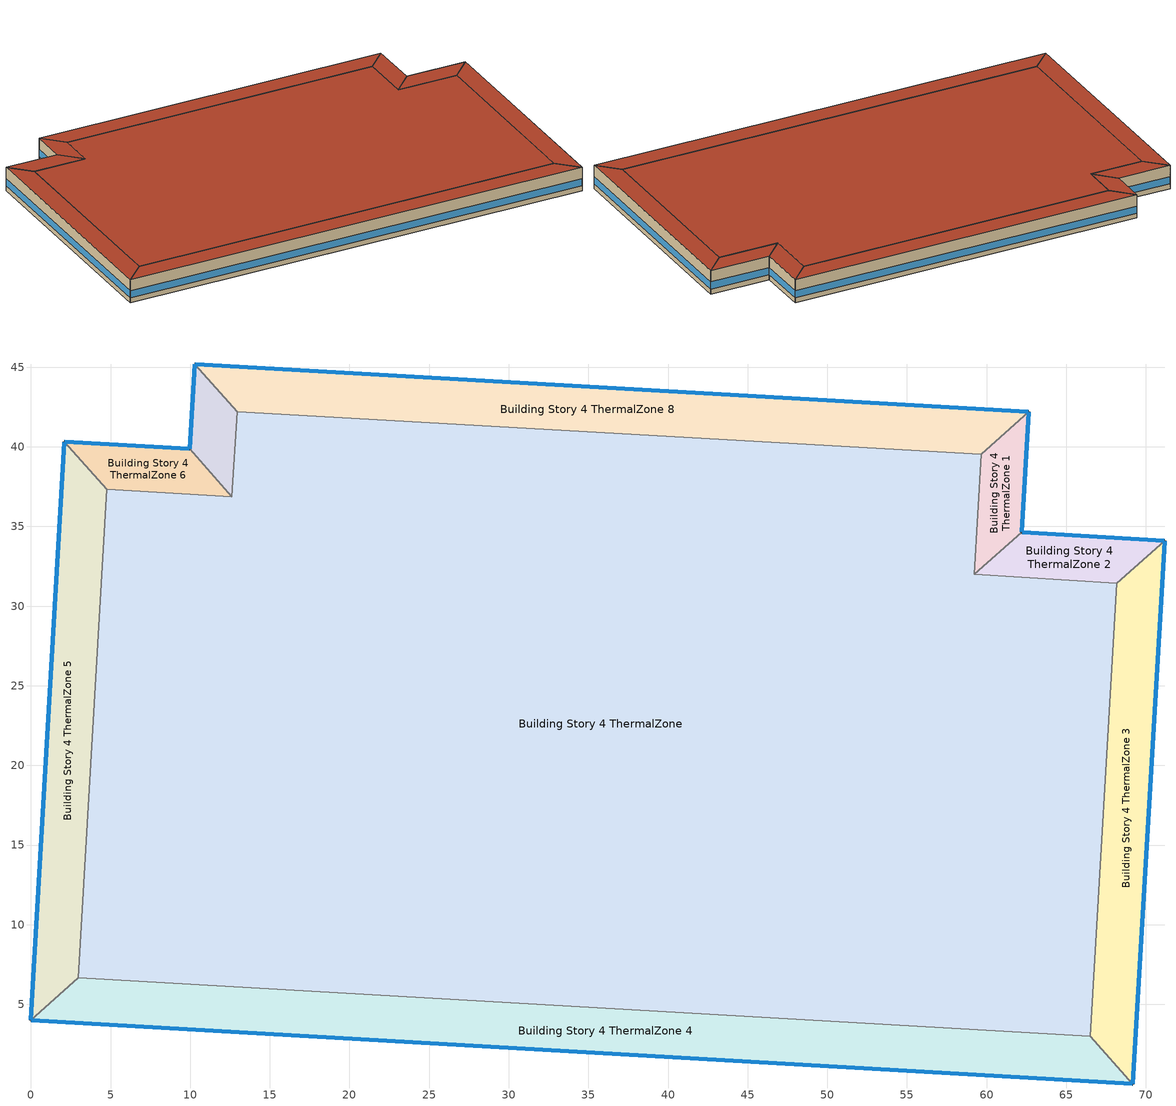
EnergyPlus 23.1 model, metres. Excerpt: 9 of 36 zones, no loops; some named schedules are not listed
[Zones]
Building Story 4 ThermalZone
 floor adiabatic (Typical Interior Ceiling): 59.65,39.54 59.23,31.99 68.18,31.44 66.51,2.99 2.99,6.66 4.76,37.33 12.62,36.88 12.95,42.21 z10.8
 wall adiabatic (Typical Interior Wall): 59.23,31.99 59.65,39.54 12.95,42.21 12.62,36.88 4.76,37.33 2.99,6.66 66.51,2.99 68.18,31.44 59.23,31.99 z10.8:14.4
 roof outside (Typical IEAD Roof - Highly Reflective R-25.64): 12.95,42.21 12.62,36.88 4.76,37.33 2.99,6.66 66.51,2.99 68.18,31.44 59.23,31.99 59.65,39.54 z14.4
Building Story 4 ThermalZone 1
 floor adiabatic (Typical Interior Ceiling): 62.63,42.2 62.22,34.65 59.23,31.99 59.65,39.54 z10.8
 wall outside (Typical Insulated Steel Framed Exterior Wall R-12.99): 62.22,34.65 62.63,42.2 z10.8:14.4
 wall adiabatic (Typical Interior Wall): 62.63,42.2 59.65,39.54 59.23,31.99 62.22,34.65 z10.8:14.4
 window (U 0.55 SHGC 0.25): 62.22,34.68 62.63,42.18 z11.56:12.65
 roof outside (Typical IEAD Roof - Highly Reflective R-25.64): 59.65,39.54 59.23,31.99 62.22,34.65 62.63,42.2 z14.4
Building Story 4 ThermalZone 2
 floor adiabatic (Typical Interior Ceiling): 62.22,34.65 71.18,34.1 68.18,31.44 59.23,31.99 z10.8
 wall outside (Typical Insulated Steel Framed Exterior Wall R-12.99): 71.18,34.1 62.22,34.65 z10.8:14.4
 wall adiabatic (Typical Interior Wall): 62.22,34.65 59.23,31.99 68.18,31.44 71.18,34.1 z10.8:14.4
 window (U 0.55 SHGC 0.25): 71.15,34.1 62.24,34.65 z11.56:12.65
 roof outside (Typical IEAD Roof - Highly Reflective R-25.64): 59.23,31.99 68.18,31.44 71.18,34.1 62.22,34.65 z14.4
Building Story 4 ThermalZone 3
 floor adiabatic (Typical Interior Ceiling): 71.18,34.1 69.17,0 66.51,2.99 68.18,31.44 z10.8
 wall outside (Typical Insulated Steel Framed Exterior Wall R-12.99): 69.17,0 71.18,34.1 z10.8:14.4
 wall adiabatic (Typical Interior Wall): 71.18,34.1 68.18,31.44 66.51,2.99 69.17,0 z10.8:14.4
 window (U 0.55 SHGC 0.25): 69.17,0.03 71.17,34.07 z11.56:12.64
 roof outside (Typical IEAD Roof - Highly Reflective R-25.64): 68.18,31.44 66.51,2.99 69.17,0 71.18,34.1 z14.4
Building Story 4 ThermalZone 4
 floor adiabatic (Typical Interior Ceiling): 69.17,0 0,4 2.99,6.66 66.51,2.99 z10.8
 wall outside (Typical Insulated Steel Framed Exterior Wall R-12.99): 0,4 69.17,0 z10.8:14.4
 wall adiabatic (Typical Interior Wall): 69.17,0 66.51,2.99 2.99,6.66 0,4 z10.8:14.4
 window (U 0.55 SHGC 0.25): 0.03,4 69.14,0 z11.56:12.64
 roof outside (Typical IEAD Roof - Highly Reflective R-25.64): 66.51,2.99 2.99,6.66 0,4 69.17,0 z14.4
Building Story 4 ThermalZone 5
 floor adiabatic (Typical Interior Ceiling): 0,4 2.09,40.31 4.76,37.33 2.99,6.66 z10.8
 wall outside (Typical Insulated Steel Framed Exterior Wall R-12.99): 2.09,40.31 0,4 z10.8:14.4
 wall adiabatic (Typical Interior Wall): 0,4 2.99,6.66 4.76,37.33 2.09,40.31 z10.8:14.4
 window (U 0.55 SHGC 0.25): 2.09,40.29 0,4.02 z11.56:12.64
 roof outside (Typical IEAD Roof - Highly Reflective R-25.64): 2.99,6.66 4.76,37.33 2.09,40.31 0,4 z14.4
Building Story 4 ThermalZone 6
 floor adiabatic (Typical Interior Ceiling): 2.09,40.31 9.96,39.87 12.62,36.88 4.76,37.33 z10.8
 wall outside (Typical Insulated Steel Framed Exterior Wall R-12.99): 9.96,39.87 2.09,40.31 z10.8:14.4
 wall adiabatic (Typical Interior Wall): 2.09,40.31 4.76,37.33 12.62,36.88 9.96,39.87 z10.8:14.4
 window (U 0.55 SHGC 0.25): 9.94,39.87 2.12,40.31 z11.56:12.65
 roof outside (Typical IEAD Roof - Highly Reflective R-25.64): 4.76,37.33 12.62,36.88 9.96,39.87 2.09,40.31 z14.4
Building Story 4 ThermalZone 7
 floor adiabatic (Typical Interior Ceiling): 9.96,39.87 10.3,45.2 12.95,42.21 12.62,36.88 z10.8
 wall outside (Typical Insulated Steel Framed Exterior Wall R-12.99): 10.3,45.2 9.96,39.87 z10.8:14.4
 wall adiabatic (Typical Interior Wall): 9.96,39.87 12.62,36.88 12.95,42.21 10.3,45.2 z10.8:14.4
 window (U 0.55 SHGC 0.25): 10.3,45.18 9.97,39.9 z11.56:12.65
 roof outside (Typical IEAD Roof - Highly Reflective R-25.64): 12.62,36.88 12.95,42.21 10.3,45.2 9.96,39.87 z14.4
Building Story 4 ThermalZone 8
 floor adiabatic (Typical Interior Ceiling): 10.3,45.2 62.63,42.2 59.65,39.54 12.95,42.21 z10.8
 wall outside (Typical Insulated Steel Framed Exterior Wall R-12.99): 62.63,42.2 10.3,45.2 z10.8:14.4
 wall adiabatic (Typical Interior Wall): 10.3,45.2 12.95,42.21 59.65,39.54 62.63,42.2 z10.8:14.4
 window (U 0.55 SHGC 0.25): 62.61,42.2 10.32,45.2 z11.56:12.64
 roof outside (Typical IEAD Roof - Highly Reflective R-25.64): 12.95,42.21 59.65,39.54 62.63,42.2 10.3,45.2 z14.4
[Building]
bld_10: Terrain=City
[Site:Location]
Jack Northrop Fld H_CA_USA: Latitude {deg}=41.3127; Longitude {deg}=-105.584; Time Zone {hr}=-8; Elevation {m}=21
[Site:GroundTemperature:FCfactorMethod]
18.8, 14.3, 13.6, 13.2, 13.3, 12.6, 15.3, 15.6, 17.7, 19.4, 19.7, 18.5
[Site:WaterMainsTemperature]
Calculation Method=Correlation; Annual Average Outdoor Air Temperature {C}=8.96667; Maximum Difference In Monthly Average Outdoor Air Temperatures {deltaC}=26.2
[SizingPeriod:DesignDay] Day of Month=21; Dry-Bulb Temperature Range Modifier Type=DefaultMultipliers; Humidity Condition Type=Wetbulb; Barometric Pressure {Pa}=98769; Rain Indicator=No; Snow Indicator=No; Daylight Saving Time Indicator=No; Begin Environment Reset Mode=FullResetAtBeginEnvironment
Name | Month | Day Type | Maximum Dry-Bulb Temperature {C} | Daily Dry-Bulb Temperature Range {deltaC} | Wetbulb or DewPoint at Maximum Dry-Bulb {C} | Wind Speed {m/s} | Wind Direction {deg} | Solar Model Indicator | ASHRAE Clear Sky Optical Depth for Beam Irradiance (taub) | ASHRAE Clear Sky Optical Depth for Diffuse Irradiance (taud) | Sky Clearness
Buffalo Niagara Intl Ap Ann Clg .4% Condns DB=>MWB 1 | 7 | SummerDesignDay | 30.3 | 9.3 | 21.8 | 5.7 | 240 | ASHRAETau | 0.462 | 2.001
Buffalo Niagara Intl Ap Ann Clg .4% Condns WB=>MDB 1 | 7 | SummerDesignDay | 27.8 | 9.3 | 23.8 | 5.7 | 240 | ASHRAETau | 0.462 | 2.001
Buffalo Niagara Intl Ap Ann Htg 99.6% Condns DB 1 | 1 | WinterDesignDay | -16.3 | 0 | -16.3 | 5.1 | 270 | ASHRAEClearSky |  |  | 0
[Material]
Name | Roughness | Thickness {m} | Conductivity {W/m-K} | Density {kg/m3} | Specific Heat {J/kg-K} | Thermal Absorptance | Solar Absorptance | Visible Absorptance
100mm Normalweight concrete floor | MediumRough | 0.1016 | 2.31045 | 2322 | 832.557 | 0.9 | 0.7 | 0.7
25mm Stucco | Smooth | 0.0254 | 0.72 | 1856 | 840 | 0.9 | 0.7 | 0.7
5/8 in. Gypsum Board | MediumSmooth | 0.0159 | 0.16 | 800 | 1090 | 0.9 | 0.7 | 0.7
G01 13mm gypsum board | Smooth | 0.0127 | 0.160031 | 800.001 | 1090.73 | 0.9 | 0.7 | 0.5
Metal Roof Surface | Smooth | 0.0008 | 45.28 | 7824 | 500 | 0.9 | 0.7 | 0.7
Roof Membrane - Highly Reflective | VeryRough | 0.0095 | 0.16 | 1121.29 | 1460 | 0.75 | 0.45 | 0.7
Std Wood 6inch 1; Std Wood 6inch 2 | MediumSmooth | 0.15 | 0.12 | 540 | 1210 | 0.9 | 0.7 | 0.7
[Material:NoMass] Roughness=Smooth; Thermal Absorptance=0.9; Solar Absorptance=0.7
Name | Thermal Resistance {m2-K/W} | Visible Absorptance
CP02 CARPET PAD | 0.21648 | 0.8
Typical Insulation R-10.81 | 1.90342 | 0.7
Typical Insulation R-24.52 | 4.31889 | 0.7
[WindowMaterial:Gas]
Gap_1_W_0_0032: Gas Type=Air; Thickness {m}=0.0032
[WindowMaterial:Glazing] Optical Data Type=SpectralAverage; Infrared Transmittance at Normal Incidence=0; Back Side Infrared Hemispherical Emissivity=0.84; Conductivity {W/m-K}=1; Dirt Correction Factor for Solar and Visible Transmittance=1; Solar Diffusing=No
Name | Thickness {m} | Solar Transmittance at Normal Incidence | Front Side Solar Reflectance at Normal Incidence | Back Side Solar Reflectance at Normal Incidence | Visible Transmittance at Normal Incidence | Front Side Visible Reflectance at Normal Incidence | Back Side Visible Reflectance at Normal Incidence | Front Side Infrared Hemispherical Emissivity
Glass_2022F_LayerAvg | 0.0039 | 0.355897 | 0.394095 | 0.265645 | 0.677694 | 0.042734 | 0.05547 | 0.046
Glass_2175_LayerAvg | 0.0086 | 0.167758 | 0.217606 | 0.437978 | 0.416044 | 0.078729 | 0.10654 | 0.84
[Construction]
InteriorFurnishings 1: Std Wood 6inch 1
InteriorFurnishings 2: Std Wood 6inch 2
Typical IEAD Roof - Highly Reflective R-25.64: Roof Membrane - Highly Reflective, Typical Insulation R-24.52, Metal Roof Surface
Typical Insulated Steel Framed Exterior Wall R-12.99: 25mm Stucco, 5/8 in. Gypsum Board, Typical Insulation R-10.81, 5/8 in. Gypsum Board
Typical Interior Ceiling: CP02 CARPET PAD, 100mm Normalweight concrete floor
Typical Interior Wall: G01 13mm gypsum board, G01 13mm gypsum board
U 0.55 SHGC 0.25: Glass_2175_LayerAvg, Gap_1_W_0_0032, Glass_2022F_LayerAvg
[Zone] Multiplier=1; Part of Total Floor Area=Yes
Building Story 4 ThermalZone; Building Story 4 ThermalZone 1; Building Story 4 ThermalZone 2; Building Story 4 ThermalZone 3; Building Story 4 ThermalZone 4; Building Story 4 ThermalZone 5; Building Story 4 ThermalZone 6; Building Story 4 ThermalZone 7; Building Story 4 ThermalZone 8
[Space] Space Type=Story Top Blended Space Type
Name | Zone
Building Story 4 Space | Building Story 4 ThermalZone
Building Story 4 Space 1 | Building Story 4 ThermalZone 1
Building Story 4 Space 2 | Building Story 4 ThermalZone 2
Building Story 4 Space 3 | Building Story 4 ThermalZone 3
Building Story 4 Space 4 | Building Story 4 ThermalZone 4
Building Story 4 Space 5 | Building Story 4 ThermalZone 5
Building Story 4 Space 6 | Building Story 4 ThermalZone 6
Building Story 4 Space 7 | Building Story 4 ThermalZone 7
Building Story 4 Space 8 | Building Story 4 ThermalZone 8
[SpaceList]
Story Top Blended Space Type: Building Story 4 Space 3, Building Story 4 Space 4, Building Story 4 Space 5, Building Story 4 Space 6, Building Story 4 Space 1, Building Story 4 Space, Building Story 4 Space 7, Building Story 4 Space 2, Building Story 4 Space 8
[InternalMass]
Name | Construction | Zone or ZoneList | Space or SpaceList | Surface Area {m2}
Building Story 4 Space 3 Office WholeBuilding - Lg Office A  - Story Top Mass; Building Story 4 Space 3 Office WholeBuilding - Lg Office C  - Story Top Mass | InteriorFurnishings 1 | Building Story 4 ThermalZone 3 | Building Story 4 Space 3 | 16.1665
Building Story 4 Space 4 Office WholeBuilding - Lg Office A  - Story Top Mass; Building Story 4 Space 4 Office WholeBuilding - Lg Office C  - Story Top Mass | InteriorFurnishings 1 | Building Story 4 ThermalZone 4 | Building Story 4 Space 4 | 34.2671
Building Story 4 Space 5 Office WholeBuilding - Lg Office A  - Story Top Mass; Building Story 4 Space 5 Office WholeBuilding - Lg Office C  - Story Top Mass | InteriorFurnishings 1 | Building Story 4 ThermalZone 5 | Building Story 4 Space 5 | 17.3001
Building Story 4 Space 6 Office WholeBuilding - Lg Office A  - Story Top Mass; Building Story 4 Space 6 Office WholeBuilding - Lg Office C  - Story Top Mass | InteriorFurnishings 1 | Building Story 4 ThermalZone 6 | Building Story 4 Space 6 | 4.06784
Building Story 4 Space 1 Office WholeBuilding - Lg Office A  - Story Top Mass; Building Story 4 Space 1 Office WholeBuilding - Lg Office C  - Story Top Mass | InteriorFurnishings 1 | Building Story 4 ThermalZone 1 | Building Story 4 Space 1 | 3.90372
Building Story 4 Space Office WholeBuilding - Lg Office A  - Story Top Mass; Building Story 4 Space Office WholeBuilding - Lg Office C  - Story Top Mass | InteriorFurnishings 1 | Building Story 4 ThermalZone | Building Story 4 Space | 398.438
Building Story 4 Space 7 Office WholeBuilding - Lg Office A  - Story Top Mass; Building Story 4 Space 7 Office WholeBuilding - Lg Office C  - Story Top Mass | InteriorFurnishings 1 | Building Story 4 ThermalZone 7 | Building Story 4 Space 7 | 2.76096
Building Story 4 Space 2 Office WholeBuilding - Lg Office A  - Story Top Mass; Building Story 4 Space 2 Office WholeBuilding - Lg Office C  - Story Top Mass | InteriorFurnishings 1 | Building Story 4 ThermalZone 2 | Building Story 4 Space 2 | 4.63596
Building Story 4 Space 8 Office WholeBuilding - Lg Office A  - Story Top Mass; Building Story 4 Space 8 Office WholeBuilding - Lg Office C  - Story Top Mass | InteriorFurnishings 1 | Building Story 4 ThermalZone 8 | Building Story 4 Space 8 | 25.6139
Building Story 4 Space 3 Office WholeBuilding - Lg Office A end_a - Story Top Mass; Building Story 4 Space 3 Office WholeBuilding - Lg Office A end_b - Story Top Mass; Building Story 4 Space 3 Office WholeBuilding - Lg Office C end_a - Story Top Mass; Building Story 4 Space 3 Office WholeBuilding - Lg Office C end_b - Story Top Mass | InteriorFurnishings 1 | Building Story 4 ThermalZone 3 | Building Story 4 Space 3 | 1.33266
Building Story 4 Space 4 Office WholeBuilding - Lg Office A end_a - Story Top Mass; Building Story 4 Space 4 Office WholeBuilding - Lg Office A end_b - Story Top Mass; Building Story 4 Space 4 Office WholeBuilding - Lg Office C end_a - Story Top Mass; Building Story 4 Space 4 Office WholeBuilding - Lg Office C end_b - Story Top Mass | InteriorFurnishings 1 | Building Story 4 ThermalZone 4 | Building Story 4 Space 4 | 2.82476
Building Story 4 Space 5 Office WholeBuilding - Lg Office A end_a - Story Top Mass; Building Story 4 Space 5 Office WholeBuilding - Lg Office A end_b - Story Top Mass; Building Story 4 Space 5 Office WholeBuilding - Lg Office C end_a - Story Top Mass; Building Story 4 Space 5 Office WholeBuilding - Lg Office C end_b - Story Top Mass | InteriorFurnishings 1 | Building Story 4 ThermalZone 5 | Building Story 4 Space 5 | 1.42611
Building Story 4 Space 6 Office WholeBuilding - Lg Office A end_a - Story Top Mass; Building Story 4 Space 6 Office WholeBuilding - Lg Office A end_b - Story Top Mass; Building Story 4 Space 6 Office WholeBuilding - Lg Office C end_a - Story Top Mass; Building Story 4 Space 6 Office WholeBuilding - Lg Office C end_b - Story Top Mass | InteriorFurnishings 1 | Building Story 4 ThermalZone 6 | Building Story 4 Space 6 | 0.335326
Building Story 4 Space 1 Office WholeBuilding - Lg Office A end_a - Story Top Mass; Building Story 4 Space 1 Office WholeBuilding - Lg Office A end_b - Story Top Mass; Building Story 4 Space 1 Office WholeBuilding - Lg Office C end_a - Story Top Mass; Building Story 4 Space 1 Office WholeBuilding - Lg Office C end_b - Story Top Mass | InteriorFurnishings 1 | Building Story 4 ThermalZone 1 | Building Story 4 Space 1 | 0.321797
Building Story 4 Space Office WholeBuilding - Lg Office A end_a - Story Top Mass; Building Story 4 Space Office WholeBuilding - Lg Office A end_b - Story Top Mass; Building Story 4 Space Office WholeBuilding - Lg Office C end_a - Story Top Mass; Building Story 4 Space Office WholeBuilding - Lg Office C end_b - Story Top Mass | InteriorFurnishings 1 | Building Story 4 ThermalZone | Building Story 4 Space | 32.8446
Building Story 4 Space 7 Office WholeBuilding - Lg Office A end_a - Story Top Mass; Building Story 4 Space 7 Office WholeBuilding - Lg Office A end_b - Story Top Mass; Building Story 4 Space 7 Office WholeBuilding - Lg Office C end_a - Story Top Mass; Building Story 4 Space 7 Office WholeBuilding - Lg Office C end_b - Story Top Mass | InteriorFurnishings 1 | Building Story 4 ThermalZone 7 | Building Story 4 Space 7 | 0.227595
Building Story 4 Space 2 Office WholeBuilding - Lg Office A end_a - Story Top Mass; Building Story 4 Space 2 Office WholeBuilding - Lg Office A end_b - Story Top Mass; Building Story 4 Space 2 Office WholeBuilding - Lg Office C end_a - Story Top Mass; Building Story 4 Space 2 Office WholeBuilding - Lg Office C end_b - Story Top Mass | InteriorFurnishings 1 | Building Story 4 ThermalZone 2 | Building Story 4 Space 2 | 0.382157
Building Story 4 Space 8 Office WholeBuilding - Lg Office A end_a - Story Top Mass; Building Story 4 Space 8 Office WholeBuilding - Lg Office A end_b - Story Top Mass; Building Story 4 Space 8 Office WholeBuilding - Lg Office C end_a - Story Top Mass; Building Story 4 Space 8 Office WholeBuilding - Lg Office C end_b - Story Top Mass | InteriorFurnishings 1 | Building Story 4 ThermalZone 8 | Building Story 4 Space 8 | 2.11144
Building Story 4 Space 3 Office WholeBuilding - Lg Office B  - Story Top Mass | InteriorFurnishings 1 | Building Story 4 ThermalZone 3 | Building Story 4 Space 3 | 119.966
Building Story 4 Space 4 Office WholeBuilding - Lg Office B  - Story Top Mass | InteriorFurnishings 1 | Building Story 4 ThermalZone 4 | Building Story 4 Space 4 | 254.285
Building Story 4 Space 5 Office WholeBuilding - Lg Office B  - Story Top Mass | InteriorFurnishings 1 | Building Story 4 ThermalZone 5 | Building Story 4 Space 5 | 128.379
Building Story 4 Space 6 Office WholeBuilding - Lg Office B  - Story Top Mass | InteriorFurnishings 1 | Building Story 4 ThermalZone 6 | Building Story 4 Space 6 | 30.1861
Building Story 4 Space 1 Office WholeBuilding - Lg Office B  - Story Top Mass | InteriorFurnishings 1 | Building Story 4 ThermalZone 1 | Building Story 4 Space 1 | 28.9682
Building Story 4 Space Office WholeBuilding - Lg Office B  - Story Top Mass | InteriorFurnishings 1 | Building Story 4 ThermalZone | Building Story 4 Space | 2956.68
Building Story 4 Space 7 Office WholeBuilding - Lg Office B  - Story Top Mass | InteriorFurnishings 1 | Building Story 4 ThermalZone 7 | Building Story 4 Space 7 | 20.4882
Building Story 4 Space 2 Office WholeBuilding - Lg Office B  - Story Top Mass | InteriorFurnishings 1 | Building Story 4 ThermalZone 2 | Building Story 4 Space 2 | 34.4019
Building Story 4 Space 8 Office WholeBuilding - Lg Office B  - Story Top Mass | InteriorFurnishings 1 | Building Story 4 ThermalZone 8 | Building Story 4 Space 8 | 190.072
Building Story 4 Space 3 Office WholeBuilding - Lg Office B end_a - Story Top Mass; Building Story 4 Space 3 Office WholeBuilding - Lg Office B end_b - Story Top Mass | InteriorFurnishings 1 | Building Story 4 ThermalZone 3 | Building Story 4 Space 3 | 9.8892
Building Story 4 Space 4 Office WholeBuilding - Lg Office B end_a - Story Top Mass; Building Story 4 Space 4 Office WholeBuilding - Lg Office B end_b - Story Top Mass | InteriorFurnishings 1 | Building Story 4 ThermalZone 4 | Building Story 4 Space 4 | 20.9616
Building Story 4 Space 5 Office WholeBuilding - Lg Office B end_a - Story Top Mass; Building Story 4 Space 5 Office WholeBuilding - Lg Office B end_b - Story Top Mass | InteriorFurnishings 1 | Building Story 4 ThermalZone 5 | Building Story 4 Space 5 | 10.5827
Building Story 4 Space 6 Office WholeBuilding - Lg Office B end_a - Story Top Mass; Building Story 4 Space 6 Office WholeBuilding - Lg Office B end_b - Story Top Mass | InteriorFurnishings 1 | Building Story 4 ThermalZone 6 | Building Story 4 Space 6 | 2.48835
Building Story 4 Space 1 Office WholeBuilding - Lg Office B end_a - Story Top Mass; Building Story 4 Space 1 Office WholeBuilding - Lg Office B end_b - Story Top Mass | InteriorFurnishings 1 | Building Story 4 ThermalZone 1 | Building Story 4 Space 1 | 2.38795
Building Story 4 Space Office WholeBuilding - Lg Office B end_a - Story Top Mass; Building Story 4 Space Office WholeBuilding - Lg Office B end_b - Story Top Mass | InteriorFurnishings 1 | Building Story 4 ThermalZone | Building Story 4 Space | 243.729
Building Story 4 Space 7 Office WholeBuilding - Lg Office B end_a - Story Top Mass; Building Story 4 Space 7 Office WholeBuilding - Lg Office B end_b - Story Top Mass | InteriorFurnishings 1 | Building Story 4 ThermalZone 7 | Building Story 4 Space 7 | 1.68891
Building Story 4 Space 2 Office WholeBuilding - Lg Office B end_a - Story Top Mass; Building Story 4 Space 2 Office WholeBuilding - Lg Office B end_b - Story Top Mass | InteriorFurnishings 1 | Building Story 4 ThermalZone 2 | Building Story 4 Space 2 | 2.83587
Building Story 4 Space 8 Office WholeBuilding - Lg Office B end_a - Story Top Mass; Building Story 4 Space 8 Office WholeBuilding - Lg Office B end_b - Story Top Mass | InteriorFurnishings 1 | Building Story 4 ThermalZone 8 | Building Story 4 Space 8 | 15.6683
Building Story 4 Space Mass | InteriorFurnishings 2 | Building Story 4 ThermalZone | Building Story 4 Space | 4372.39
Building Story 4 Space 1 Mass | InteriorFurnishings 2 | Building Story 4 ThermalZone 1 | Building Story 4 Space 1 | 42.8387
Building Story 4 Space 2 Mass | InteriorFurnishings 2 | Building Story 4 ThermalZone 2 | Building Story 4 Space 2 | 50.8742
Building Story 4 Space 3 Mass | InteriorFurnishings 2 | Building Story 4 ThermalZone 3 | Building Story 4 Space 3 | 177.408
Building Story 4 Space 4 Mass | InteriorFurnishings 2 | Building Story 4 ThermalZone 4 | Building Story 4 Space 4 | 376.042
Building Story 4 Space 5 Mass | InteriorFurnishings 2 | Building Story 4 ThermalZone 5 | Building Story 4 Space 5 | 189.849
Building Story 4 Space 6 Mass | InteriorFurnishings 2 | Building Story 4 ThermalZone 6 | Building Story 4 Space 6 | 44.6398
Building Story 4 Space 7 Mass | InteriorFurnishings 2 | Building Story 4 ThermalZone 7 | Building Story 4 Space 7 | 30.2983
Building Story 4 Space 8 Mass | InteriorFurnishings 2 | Building Story 4 ThermalZone 8 | Building Story 4 Space 8 | 281.082
[Lights]
Office WholeBuilding - Lg Office Lights 2: Zone or ZoneList or Space or SpaceList=Story Top Blended Space Type; Schedule=OfficeLarge BLDG_LIGHT_SCH_2013; Design Level Calculation Method=Watts/Area; Watts per Zone Floor Area {W/m2}=8.82641; Return Air Fraction=0; Fraction Radiant=0.7; Fraction Visible=0.2; Fraction Replaceable=1
[People]
Office WholeBuilding - Lg Office People 2: Zone or ZoneList or Space or SpaceList=Story Top Blended Space Type; Number of People Schedule=OfficeLarge BLDG_OCC_SCH; Number of People Calculation Method=People/Area; People per Floor Area {person/m2}=0.0538196; Fraction Radiant=0.3; Activity Level Schedule=OfficeLarge ACTIVITY_SCH; Enable ASHRAE 55 Comfort Warnings=Yes; Mean Radiant Temperature Calculation Type=ZoneAveraged; Work Efficiency Schedule=Work Efficiency Schedule; Clothing Insulation Schedule=Clothing Schedule; Air Velocity Schedule=Air Velocity Schedule; Thermal Comfort Model 1 Type=Fanger
[ElectricEquipment]
Office WholeBuilding - Lg Office Elec Equip 2: Zone or ZoneList or Space or SpaceList=Story Top Blended Space Type; Schedule=OfficeLarge BLDG_EQUIP_SCH; Design Level Calculation Method=Watts/Area; Watts per Zone Floor Area {W/m2}=8.07007; Fraction Latent=0; Fraction Radiant=0.5; Fraction Lost=0
[ZoneInfiltration:DesignFlowRate] Zone or ZoneList or Space or SpaceList=Story Top Blended Space Type; Schedule=Always On Discrete; Design Flow Rate Calculation Method=Flow/ExteriorArea; Constant Term Coefficient=0; Temperature Term Coefficient=0; Velocity Term Coefficient=0.224; Velocity Squared Term Coefficient=0
Name | Flow Rate per Exterior Surface Area {m3/s-m2}
Office WholeBuilding - Lg Office A  - Story Top Infiltration; Office WholeBuilding - Lg Office C  - Story Top Infiltration | 2.79976e-05
Office WholeBuilding - Lg Office A end_a - Story Top Infiltration; Office WholeBuilding - Lg Office A end_b - Story Top Infiltration; Office WholeBuilding - Lg Office C end_a - Story Top Infiltration; Office WholeBuilding - Lg Office C end_b - Story Top Infiltration | 4.61588e-06
Office WholeBuilding - Lg Office B end_a - Story Top Infiltration; Office WholeBuilding - Lg Office B end_b - Story Top Infiltration | 1.71265e-05
[Daylighting:Controls] Lighting Control Type=Stepped; Minimum Input Power Fraction for Continuous or ContinuousOff Dimming Control=0.3; Minimum Light Output Fraction for Continuous or ContinuousOff Dimming Control=0.2; Number of Stepped Control Steps=3; Probability Lighting will be Reset When Needed in Manual Stepped Control=1; Glare Calculation Azimuth Angle of View Direction Clockwise from Zone y-Axis {deg}=-0; Maximum Allowable Discomfort Glare Index=22; Illuminance Setpoint at Reference Point 1 {lux}=377; Illuminance Setpoint at Reference Point 2 {lux}=377
Name | Zone or Space | Glare Calculation Daylighting Reference Point | Daylighting Reference Point 1 | Fraction of Lights Controlled by Reference Point 1 | Daylighting Reference Point 2 | Fraction of Lights Controlled by Reference Point 2
Building Story 4 ThermalZone 3 DaylightingControls | Building Story 4 ThermalZone 3 | Building Story 4 Space 3 Daylt Sensor 1 | Building Story 4 Space 3 Daylt Sensor 1 | 0.457 | Building Story 4 Space 3 Daylt Sensor 2 | 0.105
Building Story 4 ThermalZone 4 DaylightingControls | Building Story 4 ThermalZone 4 | Building Story 4 Space 4 Daylt Sensor 1 | Building Story 4 Space 4 Daylt Sensor 1 | 0.449 | Building Story 4 Space 4 Daylt Sensor 2 | 0.108
Building Story 4 ThermalZone 5 DaylightingControls | Building Story 4 ThermalZone 5 | Building Story 4 Space 5 Daylt Sensor 1 | Building Story 4 Space 5 Daylt Sensor 1 | 0.456 | Building Story 4 Space 5 Daylt Sensor 2 | 0.105
Building Story 4 ThermalZone 8 DaylightingControls | Building Story 4 ThermalZone 8 | Building Story 4 Space 8 Daylt Sensor 1 | Building Story 4 Space 8 Daylt Sensor 1 | 0.451 | Building Story 4 Space 8 Daylt Sensor 2 | 0.108
[AvailabilityManager:NightCycle] Applicability Schedule=Always On Discrete; Control Type=CycleOnAny; Thermostat Tolerance {deltaC}=1.9999; Cycling Run Time Control Type=Thermostat; Cycling Run Time {s}=1800
Name | Fan Schedule
Availability Manager Night Cycle 1 | 9 Zone PVAV Occ Sch
Availability Manager Night Cycle 2 | 9 Zone PVAV 1 Occ Sch
Availability Manager Night Cycle 3 | 9 Zone PVAV 2 Occ Sch
Availability Manager Night Cycle 4 | 9 Zone PVAV 3 Occ Sch
[AvailabilityManager:Scheduled] Schedule=Always On Discrete
9 Zone PVAV OA System Availability Manager; 9 Zone PVAV 1 OA System Availability Manager; 9 Zone PVAV 2 OA System Availability Manager; 9 Zone PVAV 3 OA System Availability Manager
[Exterior:Lights] Control Option=AstronomicalClock
Name | Schedule | Design Level {W}
Building Facades | Schedule Ruleset 1 | 1059.83
Main Entries | Schedule Ruleset 2 | 287.547
Other Doors | Schedule Ruleset 2 | 639.792
Parking Areas and Drives | Schedule Ruleset 2 | 11443.6
[EnergyManagementSystem:Sensor]
Name | Output:Variable or Output:Meter Index Key | Output:Variable or Output:Meter
Ele_Sen | Whole Building | Facility Total Purchased Electricity Energy
Fut_Sen | NYSTc 2030 Future Hourly Emissions Sch | Schedule Value
His_Sen | New York 2019 Historical Hourly Emissions Sch | Schedule Value
Mains_Water_Temp_Sen | Environment | Site Mains Water Temperature
OAT; OAT_1; OAT_2; OAT_3 | Environment | Site Outdoor Air Drybulb Temperature
[EnergyManagementSystem:Actuator] Actuated Component Control Type=Schedule Value
Name | Actuated Component Unique | Actuated Component Type
Mains_Water_Temp_Act | Mains Water Temperature | Schedule:Constant
SYS9ZonePVAV1ClgSch0; SYS9ZonePVAVClgSch0 | SchoolSecondary CLGSETP_SCH_NO_SETBACK | Schedule:Year
SYS9ZonePVAV1HtgSch0 | SchoolSecondary HTGSETP_SCH_YES_OPTIMUM | Schedule:Year
SYS9ZonePVAV2ClgSch0; SYS9ZonePVAV3ClgSch0 | OfficeLarge CLGSETP_SCH_NO_SETBACK | Schedule:Year
SYS9ZonePVAV2HtgSch0; SYS9ZonePVAV3HtgSch0 | OfficeLarge HTGSETP_SCH_YES_OPTIMUM | Schedule:Year
SYS9ZonePVAVHtgSch0 | SchoolSecondary HTGSETP_SCH_PSZ_AC | Schedule:Year
[EnergyManagementSystem:Program]
Emissions_Calc_Prgm: SET fut_hr_val = Fut_Sen; SET his_hr_val = His_Sen; SET fut_yr_val = 92; SET his_yr_val = 583; SET elec = Ele_Sen; SET conv = 1000000 * 60 * 60; SET conv_kg_mt = 0.001; SET fut_hr = (fut_hr_val * elec / conv) * conv_kg_mt; SET his_hr = (his_hr_val * elec / conv) * conv_kg_mt; SET fut_yr = (fut_yr_val * elec / conv) * conv_kg_mt; SET his_yr = (his_yr_val * elec / conv) * conv_kg_mt; SET fut_hr_intensity = fut_hr * 1000 / 119812.39359252274; SET his_hr_intensity = his_hr * 1000 / 119812.39359252274; SET fut_yr_intensity = fut_yr * 1000 / 119812.39359252274; SET his_yr_intensity = his_yr * 1000 / 119812.39359252274
Mains_Water_Prg: SET Mains_Water_Temp_Act = Mains_Water_Temp_Sen
SYS9ZonePVAV1OptimumStartProg0: IF DaylightSavings==0 && DayOfWeek>1 && Hour==5 && OAT_1<23.9 && OAT_1>1.7; SET SYS9ZonePVAV1ClgSch0 = 29.4; SET SYS9ZonePVAV1HtgSch0 = 15.6; ELSEIF DaylightSavings==0 && DayOfWeek==1 && Hour==7 && OAT_1<23.9 && OAT_1>1.7; SET SYS9ZonePVAV1ClgSch0 = 29.4; SET SYS9ZonePVAV1HtgSch0 = 15.6; ELSEIF DaylightSavings==1 && DayOfWeek>1 && Hour==4 && OAT_1<23.9 && OAT_1>1.7; SET SYS9ZonePVAV1ClgSch0 = 29.4; SET SYS9ZonePVAV1HtgSch0 = 15.6; ELSEIF DaylightSavings==1 && DayOfWeek==1 && Hour==6 && OAT_1<23.9 && OAT_1>1.7; SET SYS9ZonePVAV1ClgSch0 = 29.4; SET SYS9ZonePVAV1HtgSch0 = 15.6; ELSE; SET SYS9ZonePVAV1ClgSch0 = NULL; SET SYS9ZonePVAV1HtgSch0 = NULL; ENDIF
SYS9ZonePVAV2OptimumStartProg0: IF DaylightSavings==0 && DayOfWeek>1 && Hour==5 && OAT_2<23.9 && OAT_2>1.7; SET SYS9ZonePVAV2ClgSch0 = 29.4; SET SYS9ZonePVAV2HtgSch0 = 15.6; ELSEIF DaylightSavings==0 && DayOfWeek==1 && Hour==7 && OAT_2<23.9 && OAT_2>1.7; SET SYS9ZonePVAV2ClgSch0 = 29.4; SET SYS9ZonePVAV2HtgSch0 = 15.6; ELSEIF DaylightSavings==1 && DayOfWeek>1 && Hour==4 && OAT_2<23.9 && OAT_2>1.7; SET SYS9ZonePVAV2ClgSch0 = 29.4; SET SYS9ZonePVAV2HtgSch0 = 15.6; ELSEIF DaylightSavings==1 && DayOfWeek==1 && Hour==6 && OAT_2<23.9 && OAT_2>1.7; SET SYS9ZonePVAV2ClgSch0 = 29.4; SET SYS9ZonePVAV2HtgSch0 = 15.6; ELSE; SET SYS9ZonePVAV2ClgSch0 = NULL; SET SYS9ZonePVAV2HtgSch0 = NULL; ENDIF
SYS9ZonePVAV3OptimumStartProg0: IF DaylightSavings==0 && DayOfWeek>1 && Hour==5 && OAT_3<23.9 && OAT_3>1.7; SET SYS9ZonePVAV3ClgSch0 = 29.4; SET SYS9ZonePVAV3HtgSch0 = 15.6; ELSEIF DaylightSavings==0 && DayOfWeek==1 && Hour==7 && OAT_3<23.9 && OAT_3>1.7; SET SYS9ZonePVAV3ClgSch0 = 29.4; SET SYS9ZonePVAV3HtgSch0 = 15.6; ELSEIF DaylightSavings==1 && DayOfWeek>1 && Hour==4 && OAT_3<23.9 && OAT_3>1.7; SET SYS9ZonePVAV3ClgSch0 = 29.4; SET SYS9ZonePVAV3HtgSch0 = 15.6; ELSEIF DaylightSavings==1 && DayOfWeek==1 && Hour==6 && OAT_3<23.9 && OAT_3>1.7; SET SYS9ZonePVAV3ClgSch0 = 29.4; SET SYS9ZonePVAV3HtgSch0 = 15.6; ELSE; SET SYS9ZonePVAV3ClgSch0 = NULL; SET SYS9ZonePVAV3HtgSch0 = NULL; ENDIF
SYS9ZonePVAVOptimumStartProg0: IF DaylightSavings==0 && DayOfWeek>1 && Hour==5 && OAT<23.9 && OAT>1.7; SET SYS9ZonePVAVClgSch0 = 29.4; SET SYS9ZonePVAVHtgSch0 = 15.6; ELSEIF DaylightSavings==0 && DayOfWeek==1 && Hour==7 && OAT<23.9 && OAT>1.7; SET SYS9ZonePVAVClgSch0 = 29.4; SET SYS9ZonePVAVHtgSch0 = 15.6; ELSEIF DaylightSavings==1 && DayOfWeek>1 && Hour==4 && OAT<23.9 && OAT>1.7; SET SYS9ZonePVAVClgSch0 = 29.4; SET SYS9ZonePVAVHtgSch0 = 15.6; ELSEIF DaylightSavings==1 && DayOfWeek==1 && Hour==6 && OAT<23.9 && OAT>1.7; SET SYS9ZonePVAVClgSch0 = 29.4; SET SYS9ZonePVAVHtgSch0 = 15.6; ELSE; SET SYS9ZonePVAVClgSch0 = NULL; SET SYS9ZonePVAVHtgSch0 = NULL; ENDIF
[EnergyManagementSystem:ProgramCallingManager]
Emissions Calc Prgm: EndOfSystemTimestepBeforeHVACReporting; Emissions_Calc_Prgm
Mains_Water_Prg_Mgr: BeginTimestepBeforePredictor; Mains_Water_Prg
SYS9ZonePVAV1OptimumStartCallingManager0: BeginTimestepBeforePredictor; SYS9ZonePVAV1OptimumStartProg0
SYS9ZonePVAV2OptimumStartCallingManager0: BeginTimestepBeforePredictor; SYS9ZonePVAV2OptimumStartProg0
SYS9ZonePVAV3OptimumStartCallingManager0: BeginTimestepBeforePredictor; SYS9ZonePVAV3OptimumStartProg0
SYS9ZonePVAVOptimumStartCallingManager0: BeginTimestepBeforePredictor; SYS9ZonePVAVOptimumStartProg0
[EnergyManagementSystem:OutputVariable] Type of Data in Variable=Summed; Update Frequency=SystemTimestep; EMS Program or Subroutine=Emissions_Calc_Prgm
Name | EMS Variable | Units
Future_Annual_Electricity_Emissions | fut_yr | mt
Future_Annual_Electricity_Emissions_Intensity | fut_yr_intensity | kg/ft2
Future_Hourly_Electricity_Emissions | fut_hr | mt
Future_Hourly_Electricity_Emissions_Intensity | fut_hr_intensity | kg/ft2
Historical_Annual_Electricity_Emissions | his_yr | mt
Historical_Annual_Electricity_Emissions_Intensity | his_yr_intensity | kg/ft2
Historical_Hourly_Electricity_Emissions | his_hr | mt
Historical_Hourly_Electricity_Emissions_Intensity | his_hr_intensity | kg/ft2
[Schedule:Day:Interval]
OfficeLarge BLDG_LIGHT_SCH_2013 Wkdy Day: No, 05:00, 0.05, 06:00, 0.1, 07:00, 0.0905601, 08:00, 0.27168, 17:00, 0.815041, 18:00, 0.452801, 20:00, 0.27168, 22:00, 0.18112, 23:00, 0.0905601, 24:00, 0.0452801
OfficeLarge BLDG_LIGHT_SCH_2013 Sat Day: No, 06:00, 0.05, 08:00, 0.0905601, 12:00, 0.27168, 17:00, 0.13584, 19:00, 0.0452801, 24:00, 0.05
OfficeLarge BLDG_LIGHT_SCH_2013 Default: No, 05:00, 0.05, 18:00, 0.0452801, 24:00, 0.05
OfficeLarge BLDG_LIGHT_SCH_2013 Summer Design Day; Clothing Schedule Default Winter Clothes; OfficeLarge BLDG_EQUIP_SCH Summer Design Day: No, 24:00, 1
OfficeLarge BLDG_LIGHT_SCH_2013 Winter Design Day; Work Efficiency Schedule Default; OfficeLarge BLDG_OCC_SCH Winter Design Day; OfficeLarge BLDG_EQUIP_SCH Winter Design Day: No, 24:00, 0
Air Velocity Schedule Default: No, 24:00, 0.2
OfficeLarge BLDG_OCC_SCH Wkdy Day: No, 06:00, 0, 07:00, 0.1, 08:00, 0.2, 12:00, 0.95, 13:00, 0.5, 17:00, 0.95, 18:00, 0.3, 22:00, 0.1, 24:00, 0.05
OfficeLarge BLDG_OCC_SCH Sat Day: No, 06:00, 0, 08:00, 0.1, 12:00, 0.3, 17:00, 0.1, 19:00, 0.05, 24:00, 0
OfficeLarge BLDG_OCC_SCH Default: No, 06:00, 0, 18:00, 0.05, 24:00, 0
OfficeLarge BLDG_OCC_SCH Summer Design Day: No, 06:00, 0, 22:00, 1, 24:00, 0.05
OfficeLarge ACTIVITY_SCH Default; OfficeLarge ACTIVITY_SCH Summer Design Day; OfficeLarge ACTIVITY_SCH Winter Design Day: No, 24:00, 120
OfficeLarge BLDG_EQUIP_SCH Wkdy Day: No, 08:00, 0.4, 12:00, 0.9, 13:00, 0.8, 17:00, 0.9, 18:00, 0.5, 24:00, 0.4
OfficeLarge BLDG_EQUIP_SCH Sat Day: No, 06:00, 0.3, 08:00, 0.4, 12:00, 0.5, 17:00, 0.35, 24:00, 0.3
OfficeLarge BLDG_EQUIP_SCH Default: No, 24:00, 0.3
Schedule Day 103: No, 06:00, 0, 24:00, 1
Schedule Day 104: No, 06:00, 0.7, 24:00, 1
[Schedule:Week:Daily]
OfficeLarge BLDG_LIGHT_SCH_2013 Week Rule - Jan1-Jan3: OfficeLarge BLDG_LIGHT_SCH_2013 Wkdy Day, OfficeLarge BLDG_LIGHT_SCH_2013 Wkdy Day, OfficeLarge BLDG_LIGHT_SCH_2013 Wkdy Day, OfficeLarge BLDG_LIGHT_SCH_2013 Wkdy Day, OfficeLarge BLDG_LIGHT_SCH_2013 Wkdy Day, OfficeLarge BLDG_LIGHT_SCH_2013 Wkdy Day, OfficeLarge BLDG_LIGHT_SCH_2013 Sat Day, OfficeLarge BLDG_LIGHT_SCH_2013 Default, OfficeLarge BLDG_LIGHT_SCH_2013 Summer Design Day, OfficeLarge BLDG_LIGHT_SCH_2013 Winter Design Day, OfficeLarge BLDG_LIGHT_SCH_2013 Default, OfficeLarge BLDG_LIGHT_SCH_2013 Default
OfficeLarge BLDG_LIGHT_SCH_2013 Week Rule - Jan4-Dec31: OfficeLarge BLDG_LIGHT_SCH_2013 Default, OfficeLarge BLDG_LIGHT_SCH_2013 Wkdy Day, OfficeLarge BLDG_LIGHT_SCH_2013 Wkdy Day, OfficeLarge BLDG_LIGHT_SCH_2013 Wkdy Day, OfficeLarge BLDG_LIGHT_SCH_2013 Wkdy Day, OfficeLarge BLDG_LIGHT_SCH_2013 Wkdy Day, OfficeLarge BLDG_LIGHT_SCH_2013 Sat Day, OfficeLarge BLDG_LIGHT_SCH_2013 Default, OfficeLarge BLDG_LIGHT_SCH_2013 Summer Design Day, OfficeLarge BLDG_LIGHT_SCH_2013 Winter Design Day, OfficeLarge BLDG_LIGHT_SCH_2013 Default, OfficeLarge BLDG_LIGHT_SCH_2013 Default
Work Efficiency Schedule Week Rule - Jan1-Dec31: Work Efficiency Schedule Default, Work Efficiency Schedule Default, Work Efficiency Schedule Default, Work Efficiency Schedule Default, Work Efficiency Schedule Default, Work Efficiency Schedule Default, Work Efficiency Schedule Default, Work Efficiency Schedule Default, Work Efficiency Schedule Default, Work Efficiency Schedule Default, Work Efficiency Schedule Default, Work Efficiency Schedule Default
Clothing Schedule Week Rule - Jan1-Dec31: Clothing Schedule Default Winter Clothes, Clothing Schedule Default Winter Clothes, Clothing Schedule Default Winter Clothes, Clothing Schedule Default Winter Clothes, Clothing Schedule Default Winter Clothes, Clothing Schedule Default Winter Clothes, Clothing Schedule Default Winter Clothes, Clothing Schedule Default Winter Clothes, Clothing Schedule Default Winter Clothes, Clothing Schedule Default Winter Clothes, Clothing Schedule Default Winter Clothes, Clothing Schedule Default Winter Clothes
Air Velocity Schedule Week Rule - Jan1-Dec31: Air Velocity Schedule Default, Air Velocity Schedule Default, Air Velocity Schedule Default, Air Velocity Schedule Default, Air Velocity Schedule Default, Air Velocity Schedule Default, Air Velocity Schedule Default, Air Velocity Schedule Default, Air Velocity Schedule Default, Air Velocity Schedule Default, Air Velocity Schedule Default, Air Velocity Schedule Default
9 Zone PVAV Occ Sch Week Rule - Jan1-Jan3: 9 Zone PVAV Occ Sch Thursday, 9 Zone PVAV Occ Sch Thursday, 9 Zone PVAV Occ Sch Thursday, 9 Zone PVAV Occ Sch Thursday, 9 Zone PVAV Occ Sch Thursday, 9 Zone PVAV Occ Sch Friday, 9 Zone PVAV Occ Sch Sunday, 9 Zone PVAV Occ Sch Default, 9 Zone PVAV Occ Sch Summer Design Day, 9 Zone PVAV Occ Sch Winter Design Day, 9 Zone PVAV Occ Sch Default, 9 Zone PVAV Occ Sch Default
9 Zone PVAV Occ Sch Week Rule - Jan4-Jun27: 9 Zone PVAV Occ Sch Sunday, 9 Zone PVAV Occ Sch Default, 9 Zone PVAV Occ Sch Tuesday, 9 Zone PVAV Occ Sch Wednesday, 9 Zone PVAV Occ Sch Thursday, 9 Zone PVAV Occ Sch Friday, 9 Zone PVAV Occ Sch Sunday, 9 Zone PVAV Occ Sch Default, 9 Zone PVAV Occ Sch Summer Design Day, 9 Zone PVAV Occ Sch Winter Design Day, 9 Zone PVAV Occ Sch Default, 9 Zone PVAV Occ Sch Default
9 Zone PVAV Occ Sch Week Rule - Jun28-Jul4: 9 Zone PVAV Occ Sch Sunday, 9 Zone PVAV Occ Sch Default, 9 Zone PVAV Occ Sch Tuesday, 9 Zone PVAV Occ Sch Wednesday 1, 9 Zone PVAV Occ Sch Thursday 1, 9 Zone PVAV Occ Sch Friday 1, 9 Zone PVAV Occ Sch Sunday, 9 Zone PVAV Occ Sch Default, 9 Zone PVAV Occ Sch Summer Design Day, 9 Zone PVAV Occ Sch Winter Design Day, 9 Zone PVAV Occ Sch Default, 9 Zone PVAV Occ Sch Default
9 Zone PVAV Occ Sch Week Rule - Jul5-Aug29: 9 Zone PVAV Occ Sch Sunday, 9 Zone PVAV Occ Sch Monday 1, 9 Zone PVAV Occ Sch Tuesday 1, 9 Zone PVAV Occ Sch Wednesday 1, 9 Zone PVAV Occ Sch Thursday 1, 9 Zone PVAV Occ Sch Friday 1, 9 Zone PVAV Occ Sch Sunday, 9 Zone PVAV Occ Sch Default, 9 Zone PVAV Occ Sch Summer Design Day, 9 Zone PVAV Occ Sch Winter Design Day, 9 Zone PVAV Occ Sch Default, 9 Zone PVAV Occ Sch Default
9 Zone PVAV Occ Sch Week Rule - Aug30-Sep5: 9 Zone PVAV Occ Sch Sunday, 9 Zone PVAV Occ Sch Monday 1, 9 Zone PVAV Occ Sch Tuesday 2, 9 Zone PVAV Occ Sch Wednesday 2, 9 Zone PVAV Occ Sch Thursday 2, 9 Zone PVAV Occ Sch Friday 2, 9 Zone PVAV Occ Sch Sunday, 9 Zone PVAV Occ Sch Default, 9 Zone PVAV Occ Sch Summer Design Day, 9 Zone PVAV Occ Sch Winter Design Day, 9 Zone PVAV Occ Sch Default, 9 Zone PVAV Occ Sch Default
9 Zone PVAV Occ Sch Week Rule - Sep6-Dec31: 9 Zone PVAV Occ Sch Sunday, 9 Zone PVAV Occ Sch Monday 2, 9 Zone PVAV Occ Sch Tuesday 2, 9 Zone PVAV Occ Sch Wednesday 2, 9 Zone PVAV Occ Sch Thursday 2, 9 Zone PVAV Occ Sch Friday 2, 9 Zone PVAV Occ Sch Sunday, 9 Zone PVAV Occ Sch Default, 9 Zone PVAV Occ Sch Summer Design Day, 9 Zone PVAV Occ Sch Winter Design Day, 9 Zone PVAV Occ Sch Default, 9 Zone PVAV Occ Sch Default
9 Zone PVAV 1 Occ Sch Week Rule - Jan1-Jan3: 9 Zone PVAV 1 Occ Sch Default, 9 Zone PVAV 1 Occ Sch Default, 9 Zone PVAV 1 Occ Sch Default, 9 Zone PVAV 1 Occ Sch Default, 9 Zone PVAV 1 Occ Sch Default, 9 Zone PVAV 1 Occ Sch Default, 9 Zone PVAV 1 Occ Sch Sunday, 9 Zone PVAV 1 Occ Sch Default, 9 Zone PVAV 1 Occ Sch Summer Design Day, 9 Zone PVAV 1 Occ Sch Winter Design Day, 9 Zone PVAV 1 Occ Sch Default, 9 Zone PVAV 1 Occ Sch Default
9 Zone PVAV 1 Occ Sch Week Rule - Jan4-Dec31: 9 Zone PVAV 1 Occ Sch Sunday, 9 Zone PVAV 1 Occ Sch Default, 9 Zone PVAV 1 Occ Sch Default, 9 Zone PVAV 1 Occ Sch Default, 9 Zone PVAV 1 Occ Sch Default, 9 Zone PVAV 1 Occ Sch Default, 9 Zone PVAV 1 Occ Sch Sunday, 9 Zone PVAV 1 Occ Sch Default, 9 Zone PVAV 1 Occ Sch Summer Design Day, 9 Zone PVAV 1 Occ Sch Winter Design Day, 9 Zone PVAV 1 Occ Sch Default, 9 Zone PVAV 1 Occ Sch Default
OfficeLarge BLDG_OCC_SCH Week Rule - Jan1-Jan3: OfficeLarge BLDG_OCC_SCH Wkdy Day, OfficeLarge BLDG_OCC_SCH Wkdy Day, OfficeLarge BLDG_OCC_SCH Wkdy Day, OfficeLarge BLDG_OCC_SCH Wkdy Day, OfficeLarge BLDG_OCC_SCH Wkdy Day, OfficeLarge BLDG_OCC_SCH Wkdy Day, OfficeLarge BLDG_OCC_SCH Sat Day, OfficeLarge BLDG_OCC_SCH Default, OfficeLarge BLDG_OCC_SCH Summer Design Day, OfficeLarge BLDG_OCC_SCH Winter Design Day, OfficeLarge BLDG_OCC_SCH Default, OfficeLarge BLDG_OCC_SCH Default
OfficeLarge BLDG_OCC_SCH Week Rule - Jan4-Dec31: OfficeLarge BLDG_OCC_SCH Default, OfficeLarge BLDG_OCC_SCH Wkdy Day, OfficeLarge BLDG_OCC_SCH Wkdy Day, OfficeLarge BLDG_OCC_SCH Wkdy Day, OfficeLarge BLDG_OCC_SCH Wkdy Day, OfficeLarge BLDG_OCC_SCH Wkdy Day, OfficeLarge BLDG_OCC_SCH Sat Day, OfficeLarge BLDG_OCC_SCH Default, OfficeLarge BLDG_OCC_SCH Summer Design Day, OfficeLarge BLDG_OCC_SCH Winter Design Day, OfficeLarge BLDG_OCC_SCH Default, OfficeLarge BLDG_OCC_SCH Default
OfficeLarge ACTIVITY_SCH Week Rule - Jan1-Dec31: OfficeLarge ACTIVITY_SCH Default, OfficeLarge ACTIVITY_SCH Default, OfficeLarge ACTIVITY_SCH Default, OfficeLarge ACTIVITY_SCH Default, OfficeLarge ACTIVITY_SCH Default, OfficeLarge ACTIVITY_SCH Default, OfficeLarge ACTIVITY_SCH Default, OfficeLarge ACTIVITY_SCH Default, OfficeLarge ACTIVITY_SCH Summer Design Day, OfficeLarge ACTIVITY_SCH Winter Design Day, OfficeLarge ACTIVITY_SCH Default, OfficeLarge ACTIVITY_SCH Default
OfficeLarge BLDG_EQUIP_SCH Week Rule - Jan1-Jan3: OfficeLarge BLDG_EQUIP_SCH Wkdy Day, OfficeLarge BLDG_EQUIP_SCH Wkdy Day, OfficeLarge BLDG_EQUIP_SCH Wkdy Day, OfficeLarge BLDG_EQUIP_SCH Wkdy Day, OfficeLarge BLDG_EQUIP_SCH Wkdy Day, OfficeLarge BLDG_EQUIP_SCH Wkdy Day, OfficeLarge BLDG_EQUIP_SCH Sat Day, OfficeLarge BLDG_EQUIP_SCH Default, OfficeLarge BLDG_EQUIP_SCH Summer Design Day, OfficeLarge BLDG_EQUIP_SCH Winter Design Day, OfficeLarge BLDG_EQUIP_SCH Default, OfficeLarge BLDG_EQUIP_SCH Default
OfficeLarge BLDG_EQUIP_SCH Week Rule - Jan4-Dec31: OfficeLarge BLDG_EQUIP_SCH Default, OfficeLarge BLDG_EQUIP_SCH Wkdy Day, OfficeLarge BLDG_EQUIP_SCH Wkdy Day, OfficeLarge BLDG_EQUIP_SCH Wkdy Day, OfficeLarge BLDG_EQUIP_SCH Wkdy Day, OfficeLarge BLDG_EQUIP_SCH Wkdy Day, OfficeLarge BLDG_EQUIP_SCH Sat Day, OfficeLarge BLDG_EQUIP_SCH Default, OfficeLarge BLDG_EQUIP_SCH Summer Design Day, OfficeLarge BLDG_EQUIP_SCH Winter Design Day, OfficeLarge BLDG_EQUIP_SCH Default, OfficeLarge BLDG_EQUIP_SCH Default
9 Zone PVAV 2 Occ Sch Week Rule - Jan1-Jan3: 9 Zone PVAV 2 Occ Sch Default, 9 Zone PVAV 2 Occ Sch Default, 9 Zone PVAV 2 Occ Sch Default, 9 Zone PVAV 2 Occ Sch Default, 9 Zone PVAV 2 Occ Sch Default, 9 Zone PVAV 2 Occ Sch Default, 9 Zone PVAV 2 Occ Sch Sunday, 9 Zone PVAV 2 Occ Sch Default, 9 Zone PVAV 2 Occ Sch Summer Design Day, 9 Zone PVAV 2 Occ Sch Winter Design Day, 9 Zone PVAV 2 Occ Sch Default, 9 Zone PVAV 2 Occ Sch Default
9 Zone PVAV 2 Occ Sch Week Rule - Jan4-Dec31: 9 Zone PVAV 2 Occ Sch Sunday, 9 Zone PVAV 2 Occ Sch Default, 9 Zone PVAV 2 Occ Sch Default, 9 Zone PVAV 2 Occ Sch Default, 9 Zone PVAV 2 Occ Sch Default, 9 Zone PVAV 2 Occ Sch Default, 9 Zone PVAV 2 Occ Sch Sunday, 9 Zone PVAV 2 Occ Sch Default, 9 Zone PVAV 2 Occ Sch Summer Design Day, 9 Zone PVAV 2 Occ Sch Winter Design Day, 9 Zone PVAV 2 Occ Sch Default, 9 Zone PVAV 2 Occ Sch Default
9 Zone PVAV 3 Occ Sch Week Rule - Jan1-Jan3: 9 Zone PVAV 3 Occ Sch Default, 9 Zone PVAV 3 Occ Sch Default, 9 Zone PVAV 3 Occ Sch Default, 9 Zone PVAV 3 Occ Sch Default, 9 Zone PVAV 3 Occ Sch Default, 9 Zone PVAV 3 Occ Sch Default, 9 Zone PVAV 3 Occ Sch Saturday, 9 Zone PVAV 3 Occ Sch Default, 9 Zone PVAV 3 Occ Sch Summer Design Day, 9 Zone PVAV 3 Occ Sch Winter Design Day, 9 Zone PVAV 3 Occ Sch Default, 9 Zone PVAV 3 Occ Sch Default
9 Zone PVAV 3 Occ Sch Week Rule - Jan4-Dec31: 9 Zone PVAV 3 Occ Sch Sunday, 9 Zone PVAV 3 Occ Sch Default, 9 Zone PVAV 3 Occ Sch Default, 9 Zone PVAV 3 Occ Sch Default, 9 Zone PVAV 3 Occ Sch Default, 9 Zone PVAV 3 Occ Sch Default, 9 Zone PVAV 3 Occ Sch Saturday, 9 Zone PVAV 3 Occ Sch Default, 9 Zone PVAV 3 Occ Sch Summer Design Day, 9 Zone PVAV 3 Occ Sch Winter Design Day, 9 Zone PVAV 3 Occ Sch Default, 9 Zone PVAV 3 Occ Sch Default
Schedule Ruleset 1 Week Rule - Jan1-Dec31: Schedule Day 103, Schedule Day 103, Schedule Day 103, Schedule Day 103, Schedule Day 103, Schedule Day 103, Schedule Day 103, Schedule Day 103, Schedule Day 103, Schedule Day 103, Schedule Day 103, Schedule Day 103
Schedule Ruleset 2 Week Rule - Jan1-Dec31: Schedule Day 104, Schedule Day 104, Schedule Day 104, Schedule Day 104, Schedule Day 104, Schedule Day 104, Schedule Day 104, Schedule Day 104, Schedule Day 104, Schedule Day 104, Schedule Day 104, Schedule Day 104
[Schedule:Year]
OfficeLarge BLDG_LIGHT_SCH_2013: OfficeLarge BLDG_LIGHT_SCH_2013 Week Rule - Jan1-Jan3, 1, 1, 1, 3, OfficeLarge BLDG_LIGHT_SCH_2013 Week Rule - Jan4-Dec31, 1, 4, 12, 31
Work Efficiency Schedule: Work Efficiency Schedule Week Rule - Jan1-Dec31, 1, 1, 12, 31
Clothing Schedule: Clothing Schedule Week Rule - Jan1-Dec31, 1, 1, 12, 31
Air Velocity Schedule: Air Velocity Schedule Week Rule - Jan1-Dec31, 1, 1, 12, 31
SchoolSecondary HTGSETP_SCH_PSZ_AC: SchoolSecondary HTGSETP_SCH_PSZ_AC Week Rule - Jan1-Jan3, 1, 1, 1, 3, SchoolSecondary HTGSETP_SCH_PSZ_AC Week Rule - Jan4-Dec31, 1, 4, 12, 31
SchoolSecondary CLGSETP_SCH_NO_SETBACK: SchoolSecondary CLGSETP_SCH_NO_SETBACK Week Rule - Jan1-Dec31, 1, 1, 12, 31
9 Zone PVAV Occ Sch: 9 Zone PVAV Occ Sch Week Rule - Jan1-Jan3, 1, 1, 1, 3, 9 Zone PVAV Occ Sch Week Rule - Jan4-Jun27, 1, 4, 6, 27, 9 Zone PVAV Occ Sch Week Rule - Jun28-Jul4, 6, 28, 7, 4, 9 Zone PVAV Occ Sch Week Rule - Jul5-Aug29, 7, 5, 8, 29, 9 Zone PVAV Occ Sch Week Rule - Aug30-Sep5, 8, 30, 9, 5, 9 Zone PVAV Occ Sch Week Rule - Sep6-Dec31, 9, 6, 12, 31
SchoolSecondary HTGSETP_SCH_YES_OPTIMUM: SchoolSecondary HTGSETP_SCH_YES_OPTIMUM Week Rule - Jan1-Jan3, 1, 1, 1, 3, SchoolSecondary HTGSETP_SCH_YES_OPTIMUM Week Rule - Jan4-Dec31, 1, 4, 12, 31
9 Zone PVAV 1 Occ Sch: 9 Zone PVAV 1 Occ Sch Week Rule - Jan1-Jan3, 1, 1, 1, 3, 9 Zone PVAV 1 Occ Sch Week Rule - Jan4-Dec31, 1, 4, 12, 31
OfficeLarge BLDG_OCC_SCH: OfficeLarge BLDG_OCC_SCH Week Rule - Jan1-Jan3, 1, 1, 1, 3, OfficeLarge BLDG_OCC_SCH Week Rule - Jan4-Dec31, 1, 4, 12, 31
OfficeLarge ACTIVITY_SCH: OfficeLarge ACTIVITY_SCH Week Rule - Jan1-Dec31, 1, 1, 12, 31
OfficeLarge BLDG_EQUIP_SCH: OfficeLarge BLDG_EQUIP_SCH Week Rule - Jan1-Jan3, 1, 1, 1, 3, OfficeLarge BLDG_EQUIP_SCH Week Rule - Jan4-Dec31, 1, 4, 12, 31
OfficeLarge HTGSETP_SCH_YES_OPTIMUM: OfficeLarge HTGSETP_SCH_YES_OPTIMUM Week Rule - Jan1-Jan3, 1, 1, 1, 3, OfficeLarge HTGSETP_SCH_YES_OPTIMUM Week Rule - Jan4-Dec31, 1, 4, 12, 31
OfficeLarge CLGSETP_SCH_NO_SETBACK: OfficeLarge CLGSETP_SCH_NO_SETBACK Week Rule - Jan1-Jan3, 1, 1, 1, 3, OfficeLarge CLGSETP_SCH_NO_SETBACK Week Rule - Jan4-Dec31, 1, 4, 12, 31
9 Zone PVAV 2 Occ Sch: 9 Zone PVAV 2 Occ Sch Week Rule - Jan1-Jan3, 1, 1, 1, 3, 9 Zone PVAV 2 Occ Sch Week Rule - Jan4-Dec31, 1, 4, 12, 31
9 Zone PVAV 3 Occ Sch: 9 Zone PVAV 3 Occ Sch Week Rule - Jan1-Jan3, 1, 1, 1, 3, 9 Zone PVAV 3 Occ Sch Week Rule - Jan4-Dec31, 1, 4, 12, 31
Schedule Ruleset 1: Schedule Ruleset 1 Week Rule - Jan1-Dec31, 1, 1, 12, 31
Schedule Ruleset 2: Schedule Ruleset 2 Week Rule - Jan1-Dec31, 1, 1, 12, 31
[Schedule:Constant]
Always On Discrete: OnOff, 1
Mains Water Temperature: Temperature, 10
[Schedule:File] Rows to Skip at Top=1; Number of Hours of Data=8760; Column Separator=Comma; Interpolate to Timestep=No; Minutes per Item=60; Adjust Schedule for Daylight Savings=Yes
Name | File | Column Number
New York 2019 Historical Hourly Emissions Sch | historical_hourly_co2e_2019.csv | 9
NYSTc 2030 Future Hourly Emissions Sch | future_hourly_co2e_2030.csv | 10
